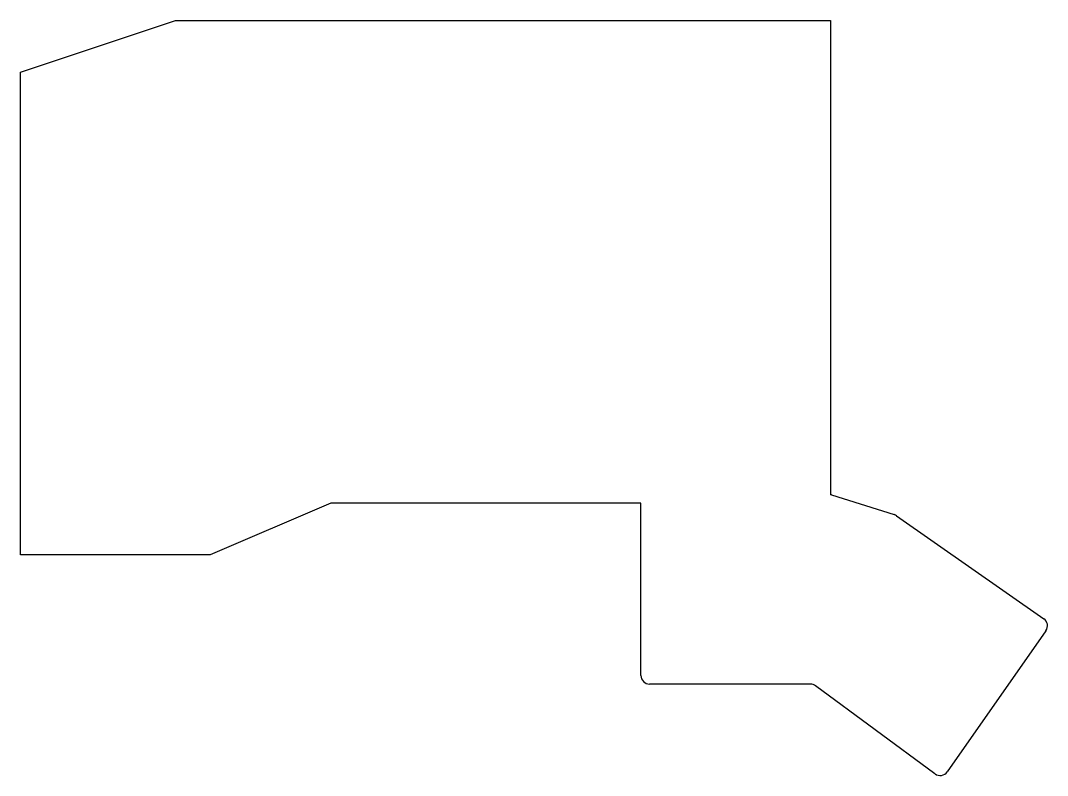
# Model space of a CAD drawing. Header units: millimetres. Extents: x -11 to 108, y -37 to 51.
import ezdxf

# ---------------------------------------------------------------- set-up
doc = ezdxf.new("R2010")
doc.units = ezdxf.units.MM

msp = doc.modelspace()

# ---------------------------------------------------------------- linework, layer by layer
at = {"linetype": 'CONTINUOUS'}
for p, q in [((-11, 45), (7, 51)), ((7, 51), (83, 51)), ((83, 51), (83, -4.01)), ((-11, -11), (-11, 45)), ((83.1, -4.03), (90.4, -6.33)), ((25, -5), (11, -11)), ((61, -5), (25, -5)), ((61, -25), (61, -5)), ((90.67, -6.47), (107.75, -18.42)), ((11, -11), (-11, -11)), ((107.99, -19.82), (96.54, -36.18)), ((80.67, -26), (62, -26)), ((95.12, -36.41), (81.26, -26.2))]:
    msp.add_line(p, q, dxfattribs=at)
for centre, start, end in [((82.8, -4.99), 72.5, 78.5862), ((90.1, -7.29), 55, 72.5), ((107.18, -19.24), 325, 55), ((62, -25), 180, 270), ((80.67, -27), 53.605, 90), ((95.72, -35.61), 233.605, 325)]:
    msp.add_arc(centre, 1, start, end, dxfattribs=at)

doc.saveas('drawing.dxf')
